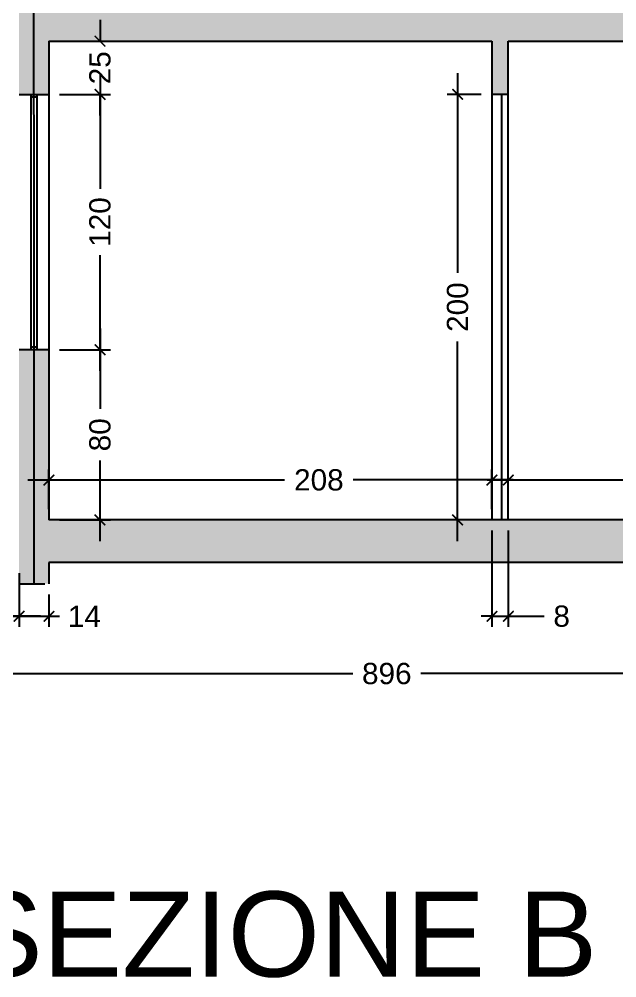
# Model space of a CAD drawing. Header units: millimetres. Extents: x 5639 to 14492, y 750 to 6820.
# Drawn here: x 12472.1 to 12753.2, y 5212.6 to 5663.2 of the extents above; entities that cross this region are included whole.
import ezdxf

# ---------------------------------------------------------------- set-up
doc = ezdxf.new("R2010")
doc.units = ezdxf.units.MM
doc.linetypes.add('ACAD_ISO10W100', pattern=[18, 12, -3, 0, -3])
doc.layers.get('DEFPOINTS').update_dxf_attribs({"color": 210})
for name, color, linetype in [('A-ANNO-SYMB', 3, 'Continuous'), ('A-ANNO-TEXT', 3, 'Continuous'), ('A-DOOR-FULL', 4, 'Continuous'), ('A-GLAZ-FULL', 4, 'Continuous'), ('A-SECT-MCUT', 7, 'Continuous'), ('CAMPITURA', 255, 'Continuous'), ('G-ANNO-DIM', 251, 'Continuous')]:
    doc.layers.add(name, color=color, linetype=linetype)
doc.styles.add('ARIAL', font='arial.ttf')
doc.styles.get("Standard").update_dxf_attribs({"font": 'arial.ttf'})
doc.dimstyles.new('1_1', dxfattribs={"dimtxt": 10, "dimasz": 5, "dimexe": 5, "dimexo": 5, "dimgap": 5, "dimtad": 0, "dimdec": 0, "dimtxsty": 'Standard', "dimblk": 'ARCHTICK', "dimcen": 2.5, "dimdle": 10, "dimadec": 0, "dimazin": 0, "dimtfac": 1, "dimtdec": 0, "dimtmove": 0, "dimatfit": 3, "dimldrblk": 'ARCHTICK', "dimfxl": 1, "dimarcsym": 0})

# ---------------------------------------------------------------- blocks, each defined once
blk = doc.blocks.new('_ArchTick')
at = {"color": 0, "linetype": 'ByBlock', "const_width": 0.15}
blk.add_lwpolyline([(-0.5, -0.5), (0.5, 0.5)], dxfattribs=at)
blk = doc.blocks.new('*D106')
at = {"layer": 'DEFPOINTS', "color": 0, "transparency": 16777216}
for p in [(12181.14, 5407.85), (12472.14, 5407.86), (12472.14, 5382.56)]:
    blk.add_point(p, dxfattribs=at)
at = {"layer": 'G-ANNO-DIM', "color": 0, "lineweight": -2, "transparency": 16777216}
for p, q in [((12181.14, 5402.85), (12181.14, 5377.55)), ((12472.14, 5402.86), (12472.14, 5377.56)), ((12171.14, 5382.55), (12311.48, 5382.56)), ((12482.14, 5382.56), (12341.81, 5382.56))]:
    blk.add_line(p, q, dxfattribs=at)
at = {"layer": 'G-ANNO-DIM', "color": 0, "lineweight": -2, "transparency": 16777216, "xscale": 5, "yscale": 5, "zscale": 5}
for p, rotation in [((12181.14, 5382.55), 180.0014990642538), ((12472.14, 5382.56), 0.001499064253767728)]:
    blk.add_blockref('_ArchTick', p, dxfattribs=dict(at, rotation=rotation))
at = {"layer": 'G-ANNO-DIM', "color": 0, "transparency": 16777216, "insert": (12326.64, 5382.56), "char_height": 10, "attachment_point": 5, "rotation": 0.0015}
blk.add_mtext('291', dxfattribs=at)
blk = doc.blocks.new('*D128')
at = {"layer": 'DEFPOINTS', "color": 0, "transparency": 16777216}
for p in [(12859.21, 5446.61), (12702.13, 5427.88), (12859.21, 5427.88)]:
    blk.add_point(p, dxfattribs=at)
at = {"layer": 'G-ANNO-DIM', "color": 0, "lineweight": -2, "transparency": 16777216}
for p, q in [((12702.13, 5432.88), (12702.13, 5451.61)), ((12859.21, 5432.88), (12859.21, 5451.61)), ((12692.13, 5446.61), (12767.06, 5446.61)), ((12869.21, 5446.61), (12798.21, 5446.61))]:
    blk.add_line(p, q, dxfattribs=at)
at = {"layer": 'G-ANNO-DIM', "color": 0, "lineweight": -2, "transparency": 16777216, "xscale": 5, "yscale": 5, "zscale": 5, "rotation": 180}
blk.add_blockref('_ArchTick', (12702.13, 5446.61), dxfattribs=at)
at = {"layer": 'G-ANNO-DIM', "color": 0, "lineweight": -2, "transparency": 16777216, "xscale": 5, "yscale": 5, "zscale": 5}
blk.add_blockref('_ArchTick', (12859.21, 5446.61), dxfattribs=at)
at = {"layer": 'G-ANNO-DIM', "color": 0, "transparency": 16777216, "insert": (12782.64, 5446.61), "char_height": 10, "attachment_point": 5}
blk.add_mtext('157', dxfattribs=at)
blk = doc.blocks.new('*D131')
at = {"layer": 'DEFPOINTS', "color": 0, "transparency": 16777216}
for p in [(12181.15, 5407.86), (13077.15, 5397.86), (12181.15, 5355.59)]:
    blk.add_point(p, dxfattribs=at)
at = {"layer": 'G-ANNO-DIM', "color": 0, "lineweight": -2, "transparency": 16777216}
for p, q in [((12181.15, 5402.86), (12181.15, 5350.59)), ((13077.15, 5392.86), (13077.15, 5350.59)), ((12171.15, 5355.59), (12628.95, 5355.59)), ((13087.15, 5355.59), (12661.05, 5355.59))]:
    blk.add_line(p, q, dxfattribs=at)
at = {"layer": 'G-ANNO-DIM', "color": 0, "lineweight": -2, "transparency": 16777216, "xscale": 5, "yscale": 5, "zscale": 5, "rotation": 180}
blk.add_blockref('_ArchTick', (12181.15, 5355.59), dxfattribs=at)
at = {"layer": 'G-ANNO-DIM', "color": 0, "lineweight": -2, "transparency": 16777216, "xscale": 5, "yscale": 5, "zscale": 5}
blk.add_blockref('_ArchTick', (13077.15, 5355.59), dxfattribs=at)
at = {"layer": 'G-ANNO-DIM', "color": 0, "transparency": 16777216, "insert": (12645, 5355.59), "char_height": 10, "attachment_point": 5}
blk.add_mtext('896', dxfattribs=at)
blk = doc.blocks.new('*D132')
at = {"layer": 'DEFPOINTS', "color": 0, "transparency": 16777216}
for p in [(12486.14, 5507.84), (12510.15, 5507.84), (12486.15, 5427.86)]:
    blk.add_point(p, dxfattribs=at)
at = {"layer": 'G-ANNO-DIM', "color": 0, "lineweight": -2, "transparency": 16777216}
for p, q in [((12510.15, 5517.84), (12510.15, 5480)), ((12491.14, 5507.84), (12515.15, 5507.84)), ((12510.15, 5417.86), (12510.15, 5455.7)), ((12491.15, 5427.86), (12515.15, 5427.86))]:
    blk.add_line(p, q, dxfattribs=at)
at = {"layer": 'G-ANNO-DIM', "color": 0, "lineweight": -2, "transparency": 16777216, "xscale": 5, "yscale": 5, "zscale": 5}
for p, rotation in [((12510.15, 5507.84), 90), ((12510.15, 5427.86), 270)]:
    blk.add_blockref('_ArchTick', p, dxfattribs=dict(at, rotation=rotation))
at = {"layer": 'G-ANNO-DIM', "color": 0, "transparency": 16777216, "insert": (12510.15, 5467.85), "char_height": 10, "attachment_point": 5, "rotation": 90}
blk.add_mtext('80', dxfattribs=at)
blk = doc.blocks.new('*D133')
at = {"layer": 'DEFPOINTS', "color": 0, "transparency": 16777216}
for p in [(12486.14, 5627.84), (12510.15, 5627.84), (12486.14, 5507.84)]:
    blk.add_point(p, dxfattribs=at)
at = {"layer": 'G-ANNO-DIM', "color": 0, "lineweight": -2, "transparency": 16777216}
for p, q in [((12510.15, 5637.84), (12510.15, 5583.4)), ((12491.14, 5627.84), (12515.15, 5627.84)), ((12510.15, 5497.84), (12510.15, 5552.28)), ((12491.14, 5507.84), (12515.15, 5507.84))]:
    blk.add_line(p, q, dxfattribs=at)
at = {"layer": 'G-ANNO-DIM', "color": 0, "lineweight": -2, "transparency": 16777216, "xscale": 5, "yscale": 5, "zscale": 5}
for p, rotation in [((12510.15, 5627.84), 90), ((12510.15, 5507.84), 270)]:
    blk.add_blockref('_ArchTick', p, dxfattribs=dict(at, rotation=rotation))
at = {"layer": 'G-ANNO-DIM', "color": 0, "transparency": 16777216, "insert": (12510.15, 5567.84), "char_height": 10, "attachment_point": 5, "rotation": 90}
blk.add_mtext('120', dxfattribs=at)
blk = doc.blocks.new('*D67')
at = {"layer": 'DEFPOINTS', "color": 0, "transparency": 16777216}
for p in [(12486.14, 5652.84), (12486.14, 5627.84), (12510.15, 5627.84)]:
    blk.add_point(p, dxfattribs=at)
at = {"layer": 'G-ANNO-DIM', "color": 0, "lineweight": -2, "transparency": 16777216}
for p, q in [((12510.15, 5662.84), (12510.15, 5652.63)), ((12491.14, 5652.84), (12515.15, 5652.84)), ((12491.14, 5627.84), (12515.15, 5627.84)), ((12510.15, 5617.84), (12510.15, 5628.06))]:
    blk.add_line(p, q, dxfattribs=at)
at = {"layer": 'G-ANNO-DIM', "color": 0, "lineweight": -2, "transparency": 16777216, "xscale": 5, "yscale": 5, "zscale": 5}
for p, rotation in [((12510.15, 5652.84), 90), ((12510.15, 5627.84), 270)]:
    blk.add_blockref('_ArchTick', p, dxfattribs=dict(at, rotation=rotation))
at = {"layer": 'G-ANNO-DIM', "color": 0, "transparency": 16777216, "insert": (12510.15, 5640.34), "char_height": 10, "attachment_point": 5, "rotation": 90}
blk.add_mtext('25', dxfattribs=at)
blk = doc.blocks.new('*D146')
at = {"layer": 'DEFPOINTS', "color": 0, "transparency": 16777216}
for p in [(12486.14, 5446.61), (12486.14, 5427.86), (12694.43, 5427.86)]:
    blk.add_point(p, dxfattribs=at)
at = {"layer": 'G-ANNO-DIM', "color": 0, "lineweight": -2, "transparency": 16777216}
for p, q in [((12486.14, 5432.86), (12486.14, 5451.61)), ((12694.43, 5432.86), (12694.43, 5451.61)), ((12476.14, 5446.61), (12596.91, 5446.61)), ((12704.43, 5446.61), (12629.2, 5446.61))]:
    blk.add_line(p, q, dxfattribs=at)
at = {"layer": 'G-ANNO-DIM', "color": 0, "lineweight": -2, "transparency": 16777216, "xscale": 5, "yscale": 5, "zscale": 5, "rotation": 180}
blk.add_blockref('_ArchTick', (12486.14, 5446.61), dxfattribs=at)
at = {"layer": 'G-ANNO-DIM', "color": 0, "lineweight": -2, "transparency": 16777216, "xscale": 5, "yscale": 5, "zscale": 5}
blk.add_blockref('_ArchTick', (12694.43, 5446.61), dxfattribs=at)
at = {"layer": 'G-ANNO-DIM', "color": 0, "transparency": 16777216, "insert": (12613.06, 5446.61), "char_height": 10, "attachment_point": 5}
blk.add_mtext('208', dxfattribs=at)
blk = doc.blocks.new('*D147')
at = {"layer": 'DEFPOINTS', "color": 0, "transparency": 16777216}
for p in [(12472.14, 5397.86), (12486.15, 5397.86), (12486.15, 5382.56)]:
    blk.add_point(p, dxfattribs=at)
at = {"layer": 'G-ANNO-DIM', "color": 0, "lineweight": -2, "transparency": 16777216}
for p, q in [((12472.14, 5392.86), (12472.14, 5377.56)), ((12486.15, 5392.86), (12486.15, 5377.56)), ((12462.14, 5382.56), (12486.15, 5382.56)), ((12486.15, 5382.56), (12491.15, 5382.56))]:
    blk.add_line(p, q, dxfattribs=at)
at = {"layer": 'G-ANNO-DIM', "color": 0, "lineweight": -2, "transparency": 16777216, "xscale": 5, "yscale": 5, "zscale": 5, "rotation": 180}
blk.add_blockref('_ArchTick', (12472.14, 5382.56), dxfattribs=at)
at = {"layer": 'G-ANNO-DIM', "color": 0, "lineweight": -2, "transparency": 16777216, "xscale": 5, "yscale": 5, "zscale": 5}
blk.add_blockref('_ArchTick', (12486.15, 5382.56), dxfattribs=at)
at = {"layer": 'G-ANNO-DIM', "color": 0, "transparency": 16777216, "insert": (12502.82, 5382.56), "char_height": 10, "attachment_point": 5}
blk.add_mtext('14', dxfattribs=at)
blk = doc.blocks.new('*D148')
at = {"layer": 'DEFPOINTS', "color": 0, "transparency": 16777216}
for p in [(12694.43, 5427.86), (12702.13, 5427.85), (12702.13, 5382.56)]:
    blk.add_point(p, dxfattribs=at)
at = {"layer": 'G-ANNO-DIM', "color": 0, "lineweight": -2, "transparency": 16777216}
for p, q in [((12694.43, 5422.86), (12694.43, 5377.56)), ((12702.13, 5422.85), (12702.13, 5377.56)), ((12694.43, 5382.56), (12689.43, 5382.56)), ((12694.43, 5382.56), (12702.13, 5382.56)), ((12702.13, 5382.56), (12718.92, 5382.56))]:
    blk.add_line(p, q, dxfattribs=at)
at = {"layer": 'G-ANNO-DIM', "color": 0, "lineweight": -2, "transparency": 16777216, "xscale": 5, "yscale": 5, "zscale": 5}
blk.add_blockref('_ArchTick', (12694.43, 5382.56), dxfattribs=at)
at = {"layer": 'G-ANNO-DIM', "color": 0, "lineweight": -2, "transparency": 16777216, "xscale": 5, "yscale": 5, "zscale": 5, "rotation": 180}
blk.add_blockref('_ArchTick', (12702.13, 5382.56), dxfattribs=at)
at = {"layer": 'G-ANNO-DIM', "color": 0, "transparency": 16777216, "insert": (12727.21, 5382.56), "char_height": 10, "attachment_point": 5}
blk.add_mtext('8', dxfattribs=at)
blk = doc.blocks.new('*D172')
at = {"layer": 'DEFPOINTS', "color": 0, "transparency": 16777216}
for p in [(12678.31, 5627.85), (12694.43, 5627.85), (12694.43, 5427.85)]:
    blk.add_point(p, dxfattribs=at)
at = {"layer": 'G-ANNO-DIM', "color": 0, "lineweight": -2, "transparency": 16777216}
for p, q in [((12678.31, 5637.85), (12678.31, 5543.96)), ((12689.43, 5627.85), (12673.31, 5627.85)), ((12678.31, 5417.85), (12678.31, 5511.73)), ((12689.43, 5427.85), (12673.31, 5427.85))]:
    blk.add_line(p, q, dxfattribs=at)
at = {"layer": 'G-ANNO-DIM', "color": 0, "lineweight": -2, "transparency": 16777216, "xscale": 5, "yscale": 5, "zscale": 5}
for p, rotation in [((12678.31, 5627.85), 90), ((12678.31, 5427.85), 270)]:
    blk.add_blockref('_ArchTick', p, dxfattribs=dict(at, rotation=rotation))
at = {"layer": 'G-ANNO-DIM', "color": 0, "transparency": 16777216, "insert": (12678.31, 5527.85), "char_height": 10, "attachment_point": 5, "rotation": 90}
blk.add_mtext('200', dxfattribs=at)

msp = doc.modelspace()

# ---------------------------------------------------------------- hatches: boundary and pattern name
at = {"layer": 'CAMPITURA'}
h = msp.add_hatch(color=9, dxfattribs=at)
h.dxf.hatch_style = 1
h.paths.add_polyline_path([(13077.14, 5672.87), (12472.14, 5672.85), (12472.14, 5627.84), (12486.14, 5627.84), (12486.14, 5652.84), (12694.43, 5652.85), (12694.43, 5627.85), (12702.13, 5627.85), (12702.13, 5652.85), (12859.21, 5652.85), (12859.21, 5427.86), (12486.15, 5427.86), (12486.14, 5507.84), (12472.14, 5507.84), (12472.14, 5417.86), (12472.14, 5397.86), (12486.14, 5397.86), (12486.14, 5407.86), (13063.15, 5407.86), (13063.15, 5397.86), (13077.15, 5397.86)])
h.paths.add_polyline_path([(12868.13, 5427.86), (12868.13, 5652.85), (13063.14, 5652.86), (13063.14, 5427.86)], flags=16)

# ---------------------------------------------------------------- linework, layer by layer
at = {"layer": 'A-ANNO-SYMB', "ltscale": 0.04}
msp.add_lwpolyline([(12479.16, 5397.86), (12479.09, 5838.98)], dxfattribs=at)
at = {"layer": 'A-DOOR-FULL'}
for p, q in [((12702.13, 5627.85), (12694.43, 5627.85)), ((12694.43, 5627.85), (12694.43, 5427.86)), ((12698.93, 5627.85), (12698.93, 5427.86)), ((12702.13, 5427.86), (12702.13, 5627.85))]:
    msp.add_line(p, q, dxfattribs=at)
at = {"layer": 'A-GLAZ-FULL'}
for p, q in [((12477.83, 5507.84), (12477.83, 5627.84)), ((12480.45, 5627.84), (12480.45, 5507.84)), ((12477.83, 5626.62), (12480.45, 5626.62)), ((12480.45, 5509.06), (12477.83, 5509.06))]:
    msp.add_line(p, q, dxfattribs=at)
at = {"layer": 'A-SECT-MCUT'}
for p, q in [((12486.14, 5652.84), (12694.43, 5652.85)), ((12486.14, 5652.84), (12486.15, 5427.84)), ((12694.43, 5652.85), (12694.43, 5627.85)), ((12702.13, 5652.85), (12859.21, 5652.85)), ((12702.13, 5627.85), (12702.13, 5652.85)), ((12472.14, 5627.84), (12486.14, 5627.84)), ((12486.14, 5507.84), (12472.14, 5507.84)), ((12859.21, 5427.86), (12486.15, 5427.86)), ((13063.15, 5407.86), (12486.14, 5407.86)), ((12486.14, 5407.86), (12486.14, 5397.86))]:
    msp.add_line(p, q, dxfattribs=at)
at = {"layer": 'A-SECT-MCUT', "linetype": 'ACAD_ISO10W100'}
msp.add_line((12472.14, 5397.86), (12486.14, 5397.86), dxfattribs=at)

# ---------------------------------------------------------------- texts
at = {"layer": 'A-ANNO-TEXT', "insert": (12445.95, 5253.21), "char_height": 40, "attachment_point": 1, "style": 'ARIAL'}
msp.add_mtext_dynamic_manual_height_columns('SEZIONE B', width=6502.9472, gutter_width=1.26, heights=[0], dxfattribs=at)

# ---------------------------------------------------------------- dimensions: what is measured, and where the dimension line sits
at = {"layer": 'G-ANNO-DIM'}
for base, p1, p2, angle, picture, middle, dimtype in [((12510.15, 5627.84), (12486.14, 5652.84), (12486.14, 5627.84), 90, '*D67', (12510.15, 5640.34), 160), ((12510.15, 5627.84), (12486.14, 5507.84), (12486.14, 5627.84), 90, '*D133', (12510.15, 5567.84), 160), ((12510.15, 5507.84), (12486.15, 5427.86), (12486.14, 5507.84), 90, '*D132', (12510.15, 5467.85), 160), ((12486.14, 5446.61), (12694.43, 5427.86), (12486.14, 5427.86), 180, '*D146', (12613.06, 5446.61), 161), ((12472.14, 5382.56), (12181.14, 5407.85), (12472.14, 5407.86), 0.0015, '*D106', (12326.64, 5382.56), 161)]:
    dim = msp.add_linear_dim(base=base, p1=p1, p2=p2, angle=angle, dimstyle='1_1', dxfattribs=at)
    dim.commit()
    dim.dimension.update_dxf_attribs({"geometry": picture, "text_midpoint": middle, "dimtype": dimtype})
dim = msp.add_linear_dim(base=(12678.31, 5627.85), p1=(12694.43, 5427.85), p2=(12694.43, 5627.85), angle=90, dimstyle='1_1', dxfattribs=at)
dim.commit()
dim.dimension.update_dxf_attribs({"geometry": '*D172', "text_midpoint": (12678.31, 5527.85)})
for base, p1, p2, picture, middle in [((12859.21, 5446.61), (12702.13, 5427.88), (12859.21, 5427.88), '*D128', (12782.64, 5446.61)), ((12702.13, 5382.56), (12694.43, 5427.86), (12702.13, 5427.85), '*D148', (12727.21, 5382.56)), ((12181.15, 5355.59), (13077.15, 5397.86), (12181.15, 5407.86), '*D131', (12645, 5355.59)), ((12486.15, 5382.56), (12472.14, 5397.86), (12486.15, 5397.86), '*D147', (12502.82, 5382.56))]:
    dim = msp.add_linear_dim(base=base, p1=p1, p2=p2, dimstyle='1_1', dxfattribs=at)
    dim.commit()
    dim.dimension.update_dxf_attribs({"geometry": picture, "text_midpoint": middle, "dimtype": 160})

doc.saveas('drawing.dxf')
